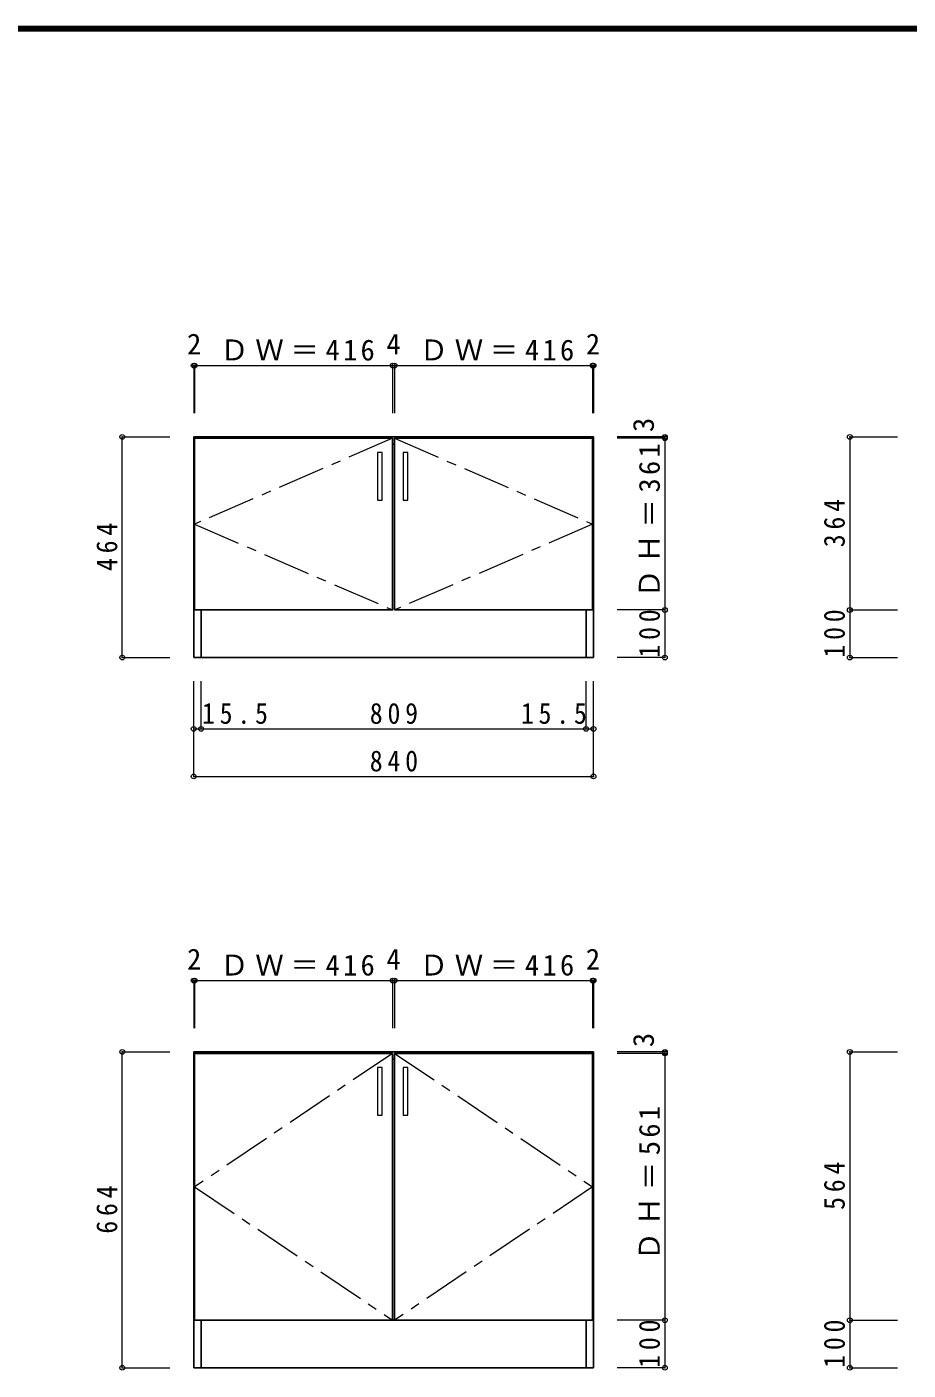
# Model space of a CAD drawing. Units: millimetres at full size, sheet at 1:20. Extents: x -52854 to 3800, y -107878 to 2783.
# Drawn here: x -2148 to -297, y -41 to 2783 of the extents above; entities that cross this region are included whole.
import ezdxf
from ezdxf.enums import TextEntityAlignment as Align

# ---------------------------------------------------------------- set-up
doc = ezdxf.new("R2010")
doc.units = ezdxf.units.MM
doc.header["$LTSCALE"] = 20
doc.header["$PDMODE"] = 32
doc.header["$PDSIZE"] = 10
doc.linetypes.add('CHAIN1', pattern=[8, 5, -1, 1, -1])
for name, color, linetype, lineweight in [('0-1_本体', 2, 'Continuous', 35), ('0-B_寸法', 7, 'Continuous', 9), ('1-2_扉', 3, 'Continuous', 25), ('1-3_扉仕上', 7, 'Continuous', 18), ('F-1_枠', 6, 'Continuous', 40)]:
    doc.layers.add(name, color=color, linetype=linetype, lineweight=lineweight)
doc.styles.add('ＭＳ ゴシック', font='')
doc.styles.get('ＭＳ ゴシック').set_extended_font_data('MS Gothic')

msp = doc.modelspace()

# ---------------------------------------------------------------- linework, layer by layer
at = {"layer": '0-1_本体', "color": 3, "lineweight": 25}
for p, q in [((-1797.93, 1921.28), (-957.93, 1921.28)), ((-1797.93, 1457.28), (-1797.93, 1921.28)), ((-957.93, 1457.28), (-957.93, 1921.28)), ((-1379.92, 1905.78), (-1375.93, 1905.78)), ((-1782.43, 1557.28), (-1782.43, 1457.28)), ((-973.43, 1557.28), (-973.43, 1457.28)), ((-957.93, 1457.28), (-1797.93, 1457.28)), ((-1797.93, 628.04), (-957.93, 628.04)), ((-1797.93, -35.96), (-1797.93, 628.04)), ((-1379.93, 612.54), (-1375.93, 612.54)), ((-1782.43, -35.96), (-1782.43, 64.04)), ((-973.43, 64.04), (-973.43, -35.96))]:
    msp.add_line(p, q, dxfattribs=at)
for points in [[(-957.93, 628.04), (-957.93, -35.96), (-1797.93, -35.96)], [(-973.43, 64.04), (-1780.59, 64.04), (-1782.43, 64.04)]]:
    msp.add_lwpolyline(points, dxfattribs=at)
at = {"layer": '0-B_寸法', "color": 4}
for p, q in [((-1797.93, 2071.28), (-1795.92, 2071.28)), ((-1797.93, 2071.28), (-1797.93, 1971.28)), ((-1795.92, 2071.28), (-1795.92, 1971.28)), ((-1795.92, 2071.28), (-1379.92, 2071.28)), ((-1379.92, 2071.28), (-1379.92, 1971.28)), ((-1379.92, 2071.28), (-1375.93, 2071.28)), ((-1375.93, 2071.28), (-1375.93, 1971.28)), ((-1375.93, 2071.28), (-959.93, 2071.28)), ((-959.93, 2071.28), (-959.93, 1971.28)), ((-959.93, 2071.28), (-957.93, 2071.28)), ((-957.93, 2071.28), (-957.93, 1971.28)), ((-1947.93, 1457.28), (-1947.93, 1921.28)), ((-1947.93, 1921.28), (-1847.93, 1921.28)), ((-807.93, 1921.28), (-907.93, 1921.28)), ((-807.93, 1921.28), (-807.93, 1918.28)), ((-419.38, 1921.28), (-419.38, 1557.28)), ((-419.38, 1921.28), (-319.38, 1921.28)), ((-807.93, 1918.28), (-907.93, 1918.28)), ((-807.93, 1918.28), (-807.93, 1557.28)), ((-807.93, 1557.28), (-907.93, 1557.28)), ((-807.93, 1557.28), (-807.93, 1457.28)), ((-419.38, 1557.28), (-319.38, 1557.28)), ((-419.38, 1557.28), (-419.38, 1457.28)), ((-1947.93, 1457.28), (-1847.93, 1457.28)), ((-807.93, 1457.28), (-907.93, 1457.28)), ((-419.38, 1457.28), (-319.38, 1457.28)), ((-1797.93, 1207.28), (-1797.93, 1407.28)), ((-1782.43, 1307.28), (-1782.43, 1407.28)), ((-973.43, 1307.28), (-973.43, 1407.28)), ((-957.93, 1207.28), (-957.93, 1407.28)), ((-1797.93, 1307.28), (-1782.43, 1307.28)), ((-1782.43, 1307.28), (-973.43, 1307.28)), ((-973.43, 1307.28), (-957.93, 1307.28)), ((-1797.93, 1207.28), (-957.93, 1207.28)), ((-1797.93, 778.04), (-1795.92, 778.04)), ((-1797.93, 778.04), (-1797.93, 678.04)), ((-1795.92, 778.04), (-1795.92, 678.04)), ((-1795.92, 778.04), (-1379.92, 778.04)), ((-1379.92, 778.04), (-1379.92, 678.04)), ((-1379.92, 778.04), (-1375.93, 778.04)), ((-1375.93, 778.04), (-1375.93, 678.04)), ((-1375.93, 778.04), (-959.93, 778.04)), ((-959.93, 778.04), (-959.93, 678.04)), ((-959.93, 778.04), (-957.93, 778.04)), ((-957.93, 778.04), (-957.93, 678.04)), ((-1947.93, -35.96), (-1947.93, 628.04)), ((-1947.93, 628.04), (-1847.93, 628.04)), ((-807.93, 628.04), (-907.93, 628.04)), ((-807.93, 625.04), (-907.93, 625.04)), ((-807.93, 628.04), (-807.93, 625.04)), ((-807.93, 625.04), (-807.93, 64.04)), ((-419.38, 628.04), (-419.38, 64.04)), ((-419.38, 628.04), (-319.38, 628.04)), ((-807.93, 64.04), (-907.93, 64.04)), ((-807.93, 64.04), (-807.93, -35.96)), ((-419.38, 64.04), (-319.38, 64.04)), ((-419.38, 64.04), (-419.38, -35.96)), ((-1947.93, -35.96), (-1847.93, -35.96)), ((-807.93, -35.96), (-907.93, -35.96)), ((-419.38, -35.96), (-319.38, -35.96))]:
    msp.add_line(p, q, dxfattribs=at)
at = {"layer": '0-B_寸法'}
for p in [(-1797.93, 2071.28), (-1795.92, 2071.28), (-1379.92, 2071.28), (-1375.93, 2071.28), (-959.93, 2071.28), (-957.93, 2071.28), (-1947.93, 1921.28), (-807.93, 1921.28), (-807.93, 1918.28), (-419.38, 1921.28), (-807.93, 1557.28), (-419.38, 1557.28), (-1947.93, 1457.28), (-807.93, 1457.28), (-419.38, 1457.28), (-1797.93, 1307.28), (-1782.43, 1307.28), (-973.43, 1307.28), (-957.93, 1307.28), (-1797.93, 1207.28), (-957.93, 1207.28), (-1797.93, 778.04), (-1795.92, 778.04), (-1379.92, 778.04), (-1375.93, 778.04), (-959.93, 778.04), (-957.93, 778.04), (-1947.93, 628.04), (-807.93, 628.04), (-807.93, 625.04), (-419.38, 628.04), (-807.93, 64.04), (-419.38, 64.04), (-1947.93, -35.96), (-807.93, -35.96), (-419.38, -35.96)]:
    msp.add_point(p, dxfattribs=at)
at = {"layer": '1-2_扉'}
for p, q in [((-1795.92, 1557.28), (-1795.92, 1918.28)), ((-1795.92, 1918.28), (-1379.92, 1918.28)), ((-1375.93, 1918.28), (-959.93, 1918.28)), ((-1375.93, 1557.28), (-1375.93, 1918.28)), ((-959.93, 1918.28), (-959.93, 1557.28)), ((-1375.93, 1557.28), (-959.93, 1557.28)), ((-1795.93, 625.04), (-1379.93, 625.04)), ((-1795.93, 64.04), (-1795.93, 625.04)), ((-1379.93, 64.04), (-1379.93, 625.04)), ((-1375.93, 64.04), (-1375.93, 625.04)), ((-1795.93, 64.04), (-1379.93, 64.04)), ((-1375.93, 64.04), (-959.93, 64.04))]:
    msp.add_line(p, q, dxfattribs=at)
at = {"layer": '1-2_扉', "color": 4, "linetype": 'CHAIN1', "lineweight": 9}
for points in [[(-1379.92, 1918.28), (-1795.92, 1737.78), (-1379.92, 1557.28)], [(-1375.93, 1918.28), (-959.93, 1737.78), (-1375.93, 1557.28)], [(-1379.93, 625.04), (-1795.93, 344.54), (-1379.93, 64.04)], [(-1375.93, 625.04), (-959.93, 344.54), (-1375.93, 64.04)]]:
    msp.add_lwpolyline(points, dxfattribs=at)
at = {"layer": '1-2_扉'}
for points in [[(-1795.92, 1557.28), (-1379.92, 1557.28), (-1379.92, 1918.28)], [(-1375.93, 625.04), (-959.93, 625.04), (-959.93, 64.04)]]:
    msp.add_lwpolyline(points, dxfattribs=at)
at = {"layer": '1-3_扉仕上'}
for points in [[(-1411.92, 1788.28), (-1401.92, 1788.28), (-1401.92, 1888.28), (-1411.92, 1888.28)], [(-1357.92, 1788.28), (-1347.92, 1788.28), (-1347.92, 1888.28), (-1357.92, 1888.28)], [(-1411.93, 495.04), (-1401.93, 495.04), (-1401.93, 595.04), (-1411.93, 595.04)], [(-1357.93, 495.04), (-1347.93, 495.04), (-1347.93, 595.04), (-1357.93, 595.04)]]:
    msp.add_lwpolyline(points, close=True, dxfattribs=at)
at = {"layer": 'F-1_枠'}
for p, q in [((-4000, 2783.33), (3800, 2783.33)), ((-4000, 2780), (3800, 2780)), ((-4000, 2776.67), (3800, 2776.67))]:
    msp.add_line(p, q, dxfattribs=at)

# ---------------------------------------------------------------- texts
at = {"layer": '0-B_寸法', "style": 'ＭＳ ゴシック'}
for s, p in [('2', (-1811.93, 2081.28)), ('4', (-1392.93, 2081.28)), ('2', (-973.93, 2081.28)), ('2', (-1811.93, 788.04)), ('4', (-1392.93, 788.04)), ('2', (-973.93, 788.04))]:
    msp.add_text(s, height=43.99, dxfattribs=at).set_placement(p, align=Align.BOTTOM_LEFT)
for p in [(-817.93, 1931.46), (-817.93, 638.22)]:
    msp.add_text('3', height=43.99, rotation=90, dxfattribs=at).set_placement(p, align=Align.BOTTOM_LEFT)
at = {"layer": '0-B_寸法', "char_height": 43.99, "attachment_point": 7, "style": 'ＭＳ ゴシック'}
for s, insert in [('\\T1.23;ＤＷ＝416', (-1742.42, 2081.28)), ('\\T1.23;ＤＷ＝416', (-1323.43, 2081.28)), ('\\T1.38;\\W0.9;15.5', (-1780.43, 1317.28)), ('\\T1.38;\\W0.9;809', (-1427.93, 1317.28)), ('\\T1.38;\\W0.9;15.5', (-1110.43, 1317.28)), ('\\T1.38;\\W0.9;840', (-1427.93, 1217.28)), ('\\T1.23;ＤＷ＝416', (-1742.42, 788.04)), ('\\T1.23;ＤＷ＝416', (-1323.43, 788.04))]:
    msp.add_mtext(s, dxfattribs=dict(at, insert=insert))
at = {"layer": '0-B_寸法', "char_height": 43.99, "attachment_point": 7, "rotation": 90, "style": 'ＭＳ ゴシック'}
for s, insert in [('\\T1.23;ＤＨ＝361', (-817.93, 1582.78)), ('\\T1.38;\\W0.9;364', (-429.38, 1689.28)), ('\\T1.38;\\W0.9;464', (-1957.93, 1639.28)), ('\\T1.38;\\W0.9;100', (-817.93, 1457.28)), ('\\T1.38;\\W0.9;100', (-429.38, 1457.28)), ('\\T1.23;ＤＨ＝561', (-817.93, 189.54)), ('\\T1.38;\\W0.9;564', (-429.38, 296.04)), ('\\T1.38;\\W0.9;664', (-1957.93, 246.04)), ('\\T1.38;\\W0.9;100', (-817.93, -35.96)), ('\\T1.38;\\W0.9;100', (-429.38, -35.96))]:
    msp.add_mtext(s, dxfattribs=dict(at, insert=insert))

doc.saveas('drawing.dxf')
